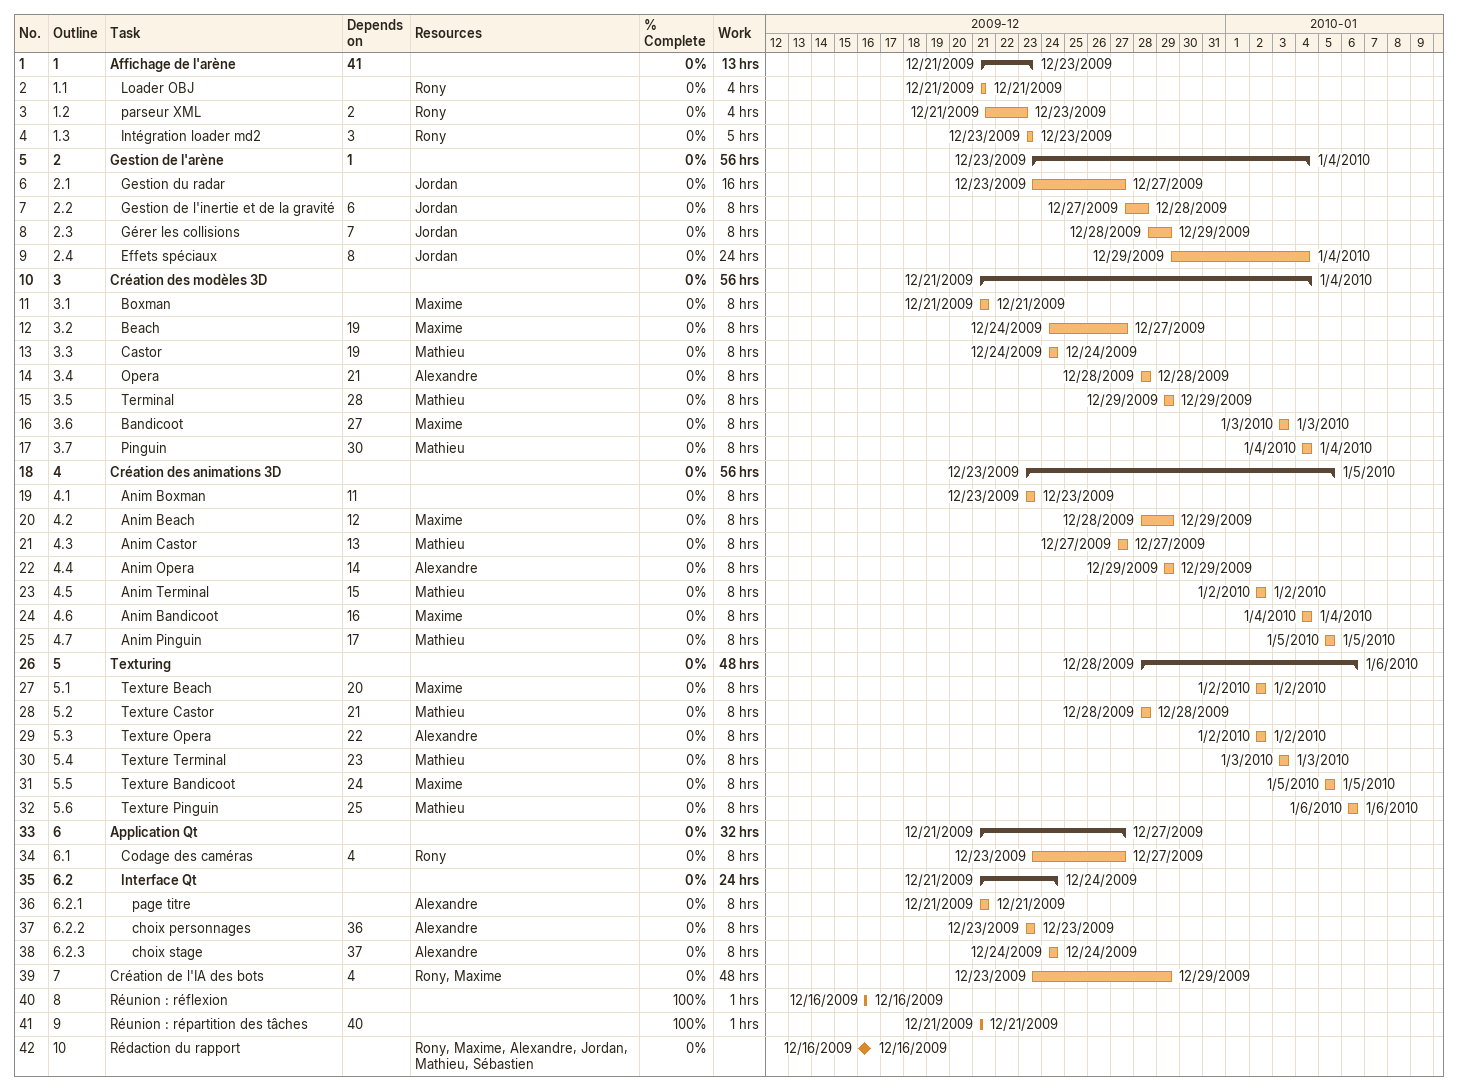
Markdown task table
| ID | WBS | Task | Start | Finish | Predecessors | Resources | % complete | Work (h) |
|---|---|---|---|---|---|---|---|---|
| 1 | 1 | **Affichage de l'arène** | 2009-12-21 | 2009-12-23 | 41 |  | 0 | 13 |
| 2 | 1.1 | Loader OBJ | 2009-12-21 | 2009-12-21 |  | Rony | 0 | 4 |
| 3 | 1.2 | parseur XML | 2009-12-21 | 2009-12-23 | 2 | Rony | 0 | 4 |
| 4 | 1.3 | Intégration loader md2 | 2009-12-23 | 2009-12-23 | 3 | Rony | 0 | 5 |
| 5 | 2 | **Gestion de l'arène** | 2009-12-23 | 2010-01-04 | 1 |  | 0 | 56 |
| 6 | 2.1 | Gestion du radar | 2009-12-23 | 2009-12-27 |  | Jordan | 0 | 16 |
| 7 | 2.2 | Gestion de l'inertie et de la gravité | 2009-12-27 | 2009-12-28 | 6 | Jordan | 0 | 8 |
| 8 | 2.3 | Gérer les collisions | 2009-12-28 | 2009-12-29 | 7 | Jordan | 0 | 8 |
| 9 | 2.4 | Effets spéciaux | 2009-12-29 | 2010-01-04 | 8 | Jordan | 0 | 24 |
| 10 | 3 | **Création des modèles 3D** | 2009-12-21 | 2010-01-04 |  |  | 0 | 56 |
| 11 | 3.1 | Boxman | 2009-12-21 | 2009-12-21 |  | Maxime | 0 | 8 |
| 12 | 3.2 | Beach | 2009-12-24 | 2009-12-27 | 19 | Maxime | 0 | 8 |
| 13 | 3.3 | Castor | 2009-12-24 | 2009-12-24 | 19 | Mathieu | 0 | 8 |
| 14 | 3.4 | Opera | 2009-12-28 | 2009-12-28 | 21 | Alexandre | 0 | 8 |
| 15 | 3.5 | Terminal | 2009-12-29 | 2009-12-29 | 28 | Mathieu | 0 | 8 |
| 16 | 3.6 | Bandicoot | 2010-01-03 | 2010-01-03 | 27 | Maxime | 0 | 8 |
| 17 | 3.7 | Pinguin | 2010-01-04 | 2010-01-04 | 30 | Mathieu | 0 | 8 |
| 18 | 4 | **Création des animations 3D** | 2009-12-23 | 2010-01-05 |  |  | 0 | 56 |
| 19 | 4.1 | Anim Boxman | 2009-12-23 | 2009-12-23 | 11 |  | 0 | 8 |
| 20 | 4.2 | Anim Beach | 2009-12-28 | 2009-12-29 | 12 | Maxime | 0 | 8 |
| 21 | 4.3 | Anim Castor | 2009-12-27 | 2009-12-27 | 13 | Mathieu | 0 | 8 |
| 22 | 4.4 | Anim Opera | 2009-12-29 | 2009-12-29 | 14 | Alexandre | 0 | 8 |
| 23 | 4.5 | Anim Terminal | 2010-01-02 | 2010-01-02 | 15 | Mathieu | 0 | 8 |
| 24 | 4.6 | Anim Bandicoot | 2010-01-04 | 2010-01-04 | 16 | Maxime | 0 | 8 |
| 25 | 4.7 | Anim Pinguin | 2010-01-05 | 2010-01-05 | 17 | Mathieu | 0 | 8 |
| 26 | 5 | **Texturing** | 2009-12-28 | 2010-01-06 |  |  | 0 | 48 |
| 27 | 5.1 | Texture Beach | 2010-01-02 | 2010-01-02 | 20 | Maxime | 0 | 8 |
| 28 | 5.2 | Texture Castor | 2009-12-28 | 2009-12-28 | 21 | Mathieu | 0 | 8 |
| 29 | 5.3 | Texture Opera | 2010-01-02 | 2010-01-02 | 22 | Alexandre | 0 | 8 |
| 30 | 5.4 | Texture Terminal | 2010-01-03 | 2010-01-03 | 23 | Mathieu | 0 | 8 |
| 31 | 5.5 | Texture Bandicoot | 2010-01-05 | 2010-01-05 | 24 | Maxime | 0 | 8 |
| 32 | 5.6 | Texture Pinguin | 2010-01-06 | 2010-01-06 | 25 | Mathieu | 0 | 8 |
| 33 | 6 | **Application Qt** | 2009-12-21 | 2009-12-27 |  |  | 0 | 32 |
| 34 | 6.1 | Codage des caméras | 2009-12-23 | 2009-12-27 | 4 | Rony | 0 | 8 |
| 35 | 6.2 | **Interface Qt** | 2009-12-21 | 2009-12-24 |  |  | 0 | 24 |
| 36 | 6.2.1 | page titre | 2009-12-21 | 2009-12-21 |  | Alexandre | 0 | 8 |
| 37 | 6.2.2 | choix personnages | 2009-12-23 | 2009-12-23 | 36 | Alexandre | 0 | 8 |
| 38 | 6.2.3 | choix stage | 2009-12-24 | 2009-12-24 | 37 | Alexandre | 0 | 8 |
| 39 | 7 | Création de l'IA des bots | 2009-12-23 | 2009-12-29 | 4 | Rony, Maxime | 0 | 48 |
| 40 | 8 | Réunion : réflexion | 2009-12-16 | 2009-12-16 |  |  | 100 | 1 |
| 41 | 9 | Réunion : répartition des tâches | 2009-12-21 | 2009-12-21 | 40 |  | 100 | 1 |
| 42 | 10 | Rédaction du rapport (milestone) | 2009-12-16 | 2009-12-16 |  | Rony, Maxime, Alexandre, Jordan, Mathieu, Sébastien | 0 |  |
